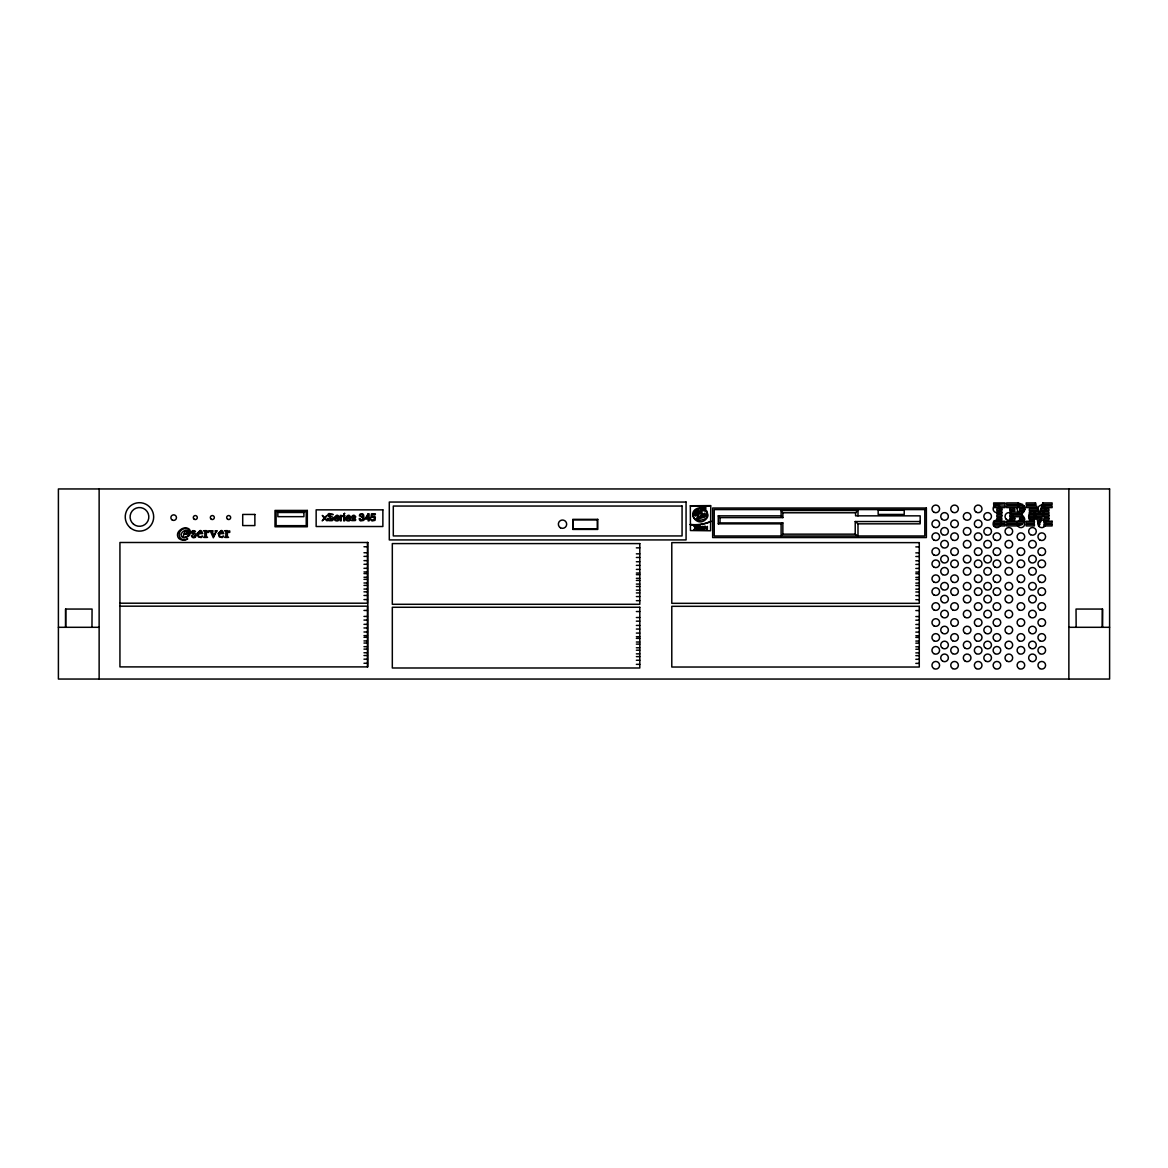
<?xml version="1.0" encoding="UTF-8"?>
<svg xmlns="http://www.w3.org/2000/svg" width="1168" height="1168" viewBox="0 0 1168 1168"><rect width="100%" height="100%" fill="white"/><g stroke="black" fill="none" stroke-linecap="round" stroke-linejoin="round"><path stroke-width="1.5" d="M690.624 506.124L710.451 505.846M696.873 513.234L696.172 515.249L695.792 512.329C697.88 511.131 698.216 518.11 696.887 513.234M782.852 534.156L781.115 535.981L781.115 523.833L782.852 522.914L782.852 534.156L855.224 534.156L857.998 535.981L857.998 523.833L855.224 521.541L855.224 534.156M857.998 510.533L781.115 510.533L782.852 512.781L855.575 512.781L857.998 510.533L857.998 515.847M718.276 515.847L720.014 517.614L782.852 517.614L781.115 515.847L718.276 515.847L718.276 523.833L720.014 522.914L782.852 522.914M355.627 516.942C350.648 515.249 353.802 517.468 355.744 519.643A1.504 1.504 0 0 1 355.174 520.563C348.035 520.811 352.532 519.994 354.692 518.884C348.225 518.928 353.86 512.212 355.627 516.913M855.224 521.541L920.18 521.541M718.276 523.833L781.115 523.833M857.998 523.833L920.18 523.833L920.18 515.847L855.575 515.847L855.575 512.781M363.978 546.755L367.424 546.755M915.829 546.887L919.274 546.887M636.37 547.85L639.801 547.85M363.978 552.741L367.424 552.741M915.829 552.873L919.274 552.873M636.37 553.836L639.801 553.836M363.978 556.377L367.424 556.377M915.829 556.508L919.274 556.508M636.37 557.472L639.801 557.472M363.978 560.64L367.424 560.64M915.829 560.771L919.274 560.771M636.37 561.735L639.801 561.735M363.978 564.29L367.424 564.29M915.829 564.421L919.274 564.421M636.37 565.37L639.801 565.37M363.978 568.305L367.424 568.305M915.829 568.436L919.274 568.436M636.37 569.4L639.801 569.4M363.978 571.94L367.424 571.94M915.829 572.072L919.274 572.072M636.37 573.035L639.801 573.035M363.978 573.605L367.424 573.605M915.829 573.722L919.274 573.722M636.37 574.685L639.801 574.685M363.978 577.24L367.424 577.24M915.829 577.372L919.274 577.372M636.37 578.335L639.801 578.335M363.978 579.343L367.424 579.343M915.829 579.474L919.274 579.474M636.37 580.438L639.801 580.438M363.978 582.978L367.424 582.978M915.829 583.109L919.274 583.109M636.37 584.073L639.801 584.073M363.978 585.416L367.424 585.416M915.829 585.548L919.274 585.548M636.37 586.511L639.801 586.511M363.978 589.066L367.424 589.066M915.829 589.183L919.274 589.183M636.37 590.147L639.801 590.147M363.978 591.84L367.424 591.84M915.829 591.972L919.274 591.972M636.37 592.921L639.801 592.921M363.978 595.476L367.424 595.476M915.829 595.607L919.274 595.607M636.37 596.571L639.801 596.571M363.978 599.564L367.424 599.564M915.829 599.695L919.274 599.695M636.37 600.659L639.801 600.659M119.939 603.199L367.424 603.199L367.424 542.492M119.939 606.177L367.424 606.177L367.424 666.899M1102.431 609.054L1102.431 627.304L1102.534 609.054L1076.035 609.054L1076.151 627.304M363.978 610.455L367.424 610.455M915.829 610.572L919.274 610.572M636.37 611.536L639.801 611.536M363.978 616.427L367.424 616.427M915.829 616.558L919.274 616.558M636.37 617.522L639.801 617.522M363.978 620.077L367.424 620.077M915.829 620.193L919.274 620.193M636.37 621.157L639.801 621.157M363.978 624.34L367.424 624.34M915.829 624.471L919.274 624.471M636.37 625.435L639.801 625.435M58.4 627.304L99.134 627.304M1068.866 627.304L1109.6 627.304M363.978 627.975L367.424 627.975M915.829 628.107L919.274 628.107M636.37 629.07L639.801 629.07M363.978 631.99L367.424 631.99M915.829 632.122L919.274 632.122M636.37 633.085L639.801 633.085M363.978 635.64L367.424 635.64M915.829 635.757L919.274 635.757M636.37 636.721L639.801 636.721M363.978 637.29L367.424 637.29M915.829 637.421L919.274 637.421M636.37 638.385L639.801 638.385M363.978 640.925L367.424 640.925M915.829 641.057L919.274 641.057M636.37 642.02L639.801 642.02M363.978 643.042L367.424 643.042M915.829 643.159L919.274 643.159M636.37 644.123L639.801 644.123M363.978 646.678L367.424 646.678M915.829 646.809L919.274 646.809M636.37 647.773L639.801 647.773M363.978 649.116L367.424 649.116M915.829 649.247L919.274 649.247M636.37 650.196L639.801 650.196M363.978 652.751L367.424 652.751M915.829 652.883L919.274 652.883M636.37 653.846L639.801 653.846M363.978 655.525L367.424 655.525M915.829 655.657L919.274 655.657M636.37 656.62L639.801 656.62M363.978 659.175L367.424 659.175M915.829 659.292L919.274 659.292M636.37 660.256L639.801 660.256M363.978 663.263L367.424 663.263M915.829 663.38L919.274 663.38M636.37 664.344L639.801 664.344M1068.866 488.954L1068.866 679.046M782.852 512.781L782.852 517.614M781.115 510.533L781.115 515.847M720.014 517.614L720.014 522.914M99.134 488.954L99.134 679.046M91.965 627.304L92.068 609.054L65.569 609.054L65.569 627.304M65.685 609.054L65.685 627.304M1034.381 513.117A3.825 3.825 0 0 1 1035.403 518.884A3.825 3.825 0 0 1 1029.548 518.884A3.825 3.825 0 0 1 1030.556 513.117M1045.462 522.841A3.825 3.825 0 0 1 1041.097 527.6A3.825 3.825 0 0 1 1038.629 521.643A3.825 3.825 0 0 1 1045.068 521.921M1045.462 507.905A3.825 3.825 0 0 1 1042.747 512.591M1039.856 512.197A3.825 3.825 0 0 1 1038.732 506.562A3.825 3.825 0 0 1 1044.469 506.182M1018.204 521.132A3.825 3.825 0 0 1 1024.38 522.213A3.825 3.825 0 0 1 1021.241 527.644A3.825 3.825 0 0 1 1017.226 522.841M1018.204 506.182A3.825 3.825 0 0 1 1024.219 506.985A3.825 3.825 0 0 1 1021.898 512.591M1019.007 512.197A3.825 3.825 0 0 1 1017.226 507.905M1000.626 522.841A3.825 3.825 0 0 1 996.596 527.644A3.825 3.825 0 0 1 993.472 522.213A3.825 3.825 0 0 1 999.633 521.132M1000.626 507.905A3.825 3.825 0 0 1 998.844 512.197M996.932 512.708A3.825 3.825 0 0 1 993.399 507.423A3.825 3.825 0 0 1 999.633 506.182M710.976 521.22A38.442 38.442 0 0 1 690.215 524.388M710.976 521.527A38.442 38.442 0 0 1 690.215 524.68M361.233 516.694C364.577 517.249 362.153 522.651 360.197 518.592L359.248 518.592L359.408 519.643A2.132 2.132 0 0 0 360.678 520.899L363.569 520.432A2.029 2.029 0 0 0 364.241 519.264C363.204 517.263 365.073 512.372 360.372 513.949A2.044 2.044 0 0 0 359.569 514.971L359.423 515.979L360.343 515.979C360.562 512.27 365.438 516.767 361.233 516.694M698.887 511.832L698.508 514.957L698.114 511.92C694.945 511.613 701.428 509.379 698.887 511.832M703.136 509.233L703.136 510.635A5.314 5.314 0 0 1 705.779 511.599L706.348 512.095A3.986 3.986 0 0 1 707.428 514.621L707.224 516.022A5.679 5.679 0 0 1 704.333 519.322L699.442 520.519L694.829 518.826A5.066 5.066 0 0 1 693.456 517.001C691.836 510.854 700.771 506.912 705.662 509.336L705.91 507.627L704.508 507.321A11.987 11.987 0 0 0 698.858 507.934C685.382 511.234 697.106 528.608 706.173 519.03A6.176 6.176 0 0 0 707.939 515.701L707.093 511.453A5.008 5.008 0 0 0 705.238 509.861L703.136 509.233M1009.794 509.233L1009.794 510.65L1014.817 510.65L1014.817 509.044L1009.794 509.233M1034.381 512.372L1034.381 513.716L1029.344 513.716L1029.344 512.11L1038.673 512.11L1039.155 513.482L1039.637 512.095L1048.937 512.095L1048.937 513.716L1043.915 513.716L1043.915 512.402L1043.433 513.716L1034.863 513.716L1034.381 512.372M339.216 517.993L335.274 518.402C335.041 522.403 340.238 517.512 338.647 520.242A2.175 2.175 0 0 1 337.64 520.899C330.194 521.687 337.683 510.124 339.216 517.993M350.663 517.993L346.721 518.402C346.487 522.403 351.685 517.512 350.093 520.242A2.175 2.175 0 0 1 349.086 520.899C341.64 521.687 349.13 510.124 350.663 517.993M701.764 509.525C703.151 519.775 698.508 509.671 701.764 509.525M1005.035 503.904L993.661 504.532L993.661 502.926L1005.035 502.926L1005.035 503.904M702.552 515.249C703.443 521.074 700.187 515.292 702.552 515.249M695.559 513.643C696.201 519.468 693.325 513.029 695.559 513.643M704.552 513.394C705.56 521.877 700.669 514.957 704.552 513.394M697.865 516.694C698.727 522.49 695.427 516.825 697.865 516.694M701.559 527.834C702.844 532.389 704.421 524.476 701.559 527.834M201.217 532.287L201.144 533.221L198.925 533.221L199.611 530.987L201.217 532.287M222.227 532.287L222.168 533.221L219.949 533.221L220.635 530.987L222.227 532.287M206.415 533.061L206.327 537.09C211.101 537.572 200.137 537.587 204.838 537.09L204.838 531.177L203.597 530.739L206.327 530.622C204.867 534.229 209.627 528.126 208.722 532.374C207.13 533.207 207.262 529.6 206.415 533.061M227.439 533.061L227.337 537.09C232.111 537.572 221.161 537.587 225.847 537.09L225.847 531.177L224.621 530.739L227.337 530.622C225.891 534.229 230.636 528.126 229.731 532.374C228.14 533.207 228.286 529.6 227.439 533.061M700.844 527.702C703.194 534.652 705.764 522.505 700.844 527.702M196.02 535.382L195.874 536.316A2.292 2.292 0 0 1 195.114 537.368C191.318 539.558 190.15 532.36 193.246 537.207C198.735 536.273 191.873 534.856 191.523 532.608A2.059 2.059 0 0 1 192.749 530.666C196.443 530.272 196.341 533.294 192.983 531.002C190.077 533.484 196.72 532.52 196.02 535.382M197.275 533.382L198.137 536.711L201.1 537.587A2.526 2.526 0 0 0 202.429 536.346C203.889 534.652 196.866 540.171 198.925 533.615L202.794 533.615L201.568 530.987A2.292 2.292 0 0 0 200.181 530.52L197.275 533.382M218.299 533.382L219.146 536.711L222.11 537.587A2.526 2.526 0 0 0 223.438 536.346C224.898 534.652 217.876 540.171 219.949 533.615L223.803 533.615L222.592 530.987A2.292 2.292 0 0 0 221.19 530.52L218.299 533.382M374.709 518.563L373.439 520.14L370.782 519.424A2.102 2.102 0 0 0 371.147 520.183A2.248 2.248 0 0 0 372.212 520.928L375.001 520.359L375.337 517.132A2.19 2.19 0 0 0 374.271 516.285L371.877 516.592L372.169 514.65L375.322 514.65L375.322 513.803L371.482 513.803L370.898 517.628L373.453 516.986L374.709 518.563M333.435 518.694L332.238 520.694L328.865 520.665A2.292 2.292 0 0 1 327.858 519.526L327.624 518.402C341.392 522.987 323.609 516.066 328.996 513.526C341.625 516.066 321.258 512.708 332.208 516.942A1.664 1.664 0 0 1 333.274 517.891L333.435 518.694M705.472 514.854L705.472 514.854M703.457 515.745L703.355 516.84L703.457 515.745M698.931 517.278C698.858 521.03 695.719 512.942 698.96 516.621C701.574 514.723 699.705 522.125 698.931 517.278M704.786 514.811C705.662 519.599 707.107 512.168 704.786 514.811M181.274 534.024L181.171 534.827A2.847 2.847 0 0 0 181.697 536.492L182.106 536.973A3.095 3.095 0 0 0 183.77 537.835L186.88 537.105A5.125 5.125 0 0 0 189.479 529.352A6.249 6.249 0 0 0 182.996 528.301A11.169 11.169 0 0 0 178.762 531.367A5.417 5.417 0 0 0 178.762 538.404A7.066 7.066 0 0 0 181.916 539.937A8.001 8.001 0 0 0 187.683 538.944L187.581 538.755A6.964 6.964 0 0 1 181.887 539.368A5.46 5.46 0 0 1 179.624 532.36A6.512 6.512 0 0 1 187.946 529.002A3.679 3.679 0 0 1 189.537 532.535A7.402 7.402 0 0 1 187.333 536.214L184.544 537.484L183.186 536.521L183.653 534.55L187.245 534.053L188.69 532.185C187.464 528.505 181.931 531.06 181.274 534.024M341.275 517.161L341.173 520.855L340.268 520.855L340.268 515.424L341.144 515.424C341.509 515.979 344.268 514.986 341.275 517.161M699.909 512.183L699.909 512.183M699.238 512.066C700.026 516.986 701.574 510.022 699.238 512.066M187.084 531.601L185.887 533.791L183.756 534.141L185.332 530.914L187.084 531.601M1024.745 509.044L1024.453 510.547L1019.606 510.65L1019.606 509.044L1024.745 509.044M335.42 516.957L338.253 517.643L337.406 516.154L335.42 516.957M346.867 516.957L349.699 517.643L348.852 516.154L346.867 516.957M690.332 505.773L690.434 530.535L710.538 530.768L710.772 505.613L690.332 505.773M700.902 516.314C702.348 519.848 699.136 517.979 700.654 515.322L701.545 515.409L700.902 516.314M1042.776 502.926L1042.265 504.532L1052.105 504.532L1052.105 502.926L1042.776 502.926M1041.71 505.992L1041.184 507.598L1052.105 507.613L1052.105 505.992L1041.71 505.992M1024.613 521.264L1023.971 522.884L1006.612 522.884L1006.612 521.278L1024.613 521.264M1040.659 509.044L1040.119 510.65L1048.937 510.65L1048.922 509.029L1040.659 509.044M1041.856 518.212L1041.301 519.833L1036.98 519.818L1036.425 518.227L1041.856 518.212M1040.776 521.264L1040.235 522.884L1038.075 522.884L1037.52 521.264L1040.776 521.264M1039.695 524.33L1039.155 525.921L1038.571 524.33L1039.695 524.33M1042.936 515.161L1042.352 516.767L1035.899 516.767L1035.33 515.161L1042.936 515.161M216.036 531.177L214.065 535.776L212.065 531.177C216.43 530.739 206.59 530.579 210.386 531.177L213.335 537.791L216.43 531.177C219.861 530.652 212.109 530.798 216.036 531.177M696.405 526.023L695.632 527.352L693.938 526.023L695.15 527.892L693.938 529.849L695.632 528.52L697.325 529.849L696.113 527.892L697.325 526.023L696.405 526.023M694.931 512.533L695.267 513.19L694.931 512.533M324.646 518.753L322.193 520.855L324.091 518.066L322.28 515.424L324.689 517.38L327.055 515.424L325.23 518.052L327.171 520.855L324.646 518.753M702.056 514.168L702.289 514.986L702.114 514.139M1023.562 512.11L1022.131 513.716L1009.794 513.716L1009.794 512.11L1023.562 512.11M368.139 515L365.847 518.242L368.139 518.242L368.139 515M368.124 513.803L364.971 519.074L368.139 519.074L368.139 520.855L369.073 520.855L370.095 518.242L369.073 518.242L369.073 513.803L368.124 513.803M1022.526 524.344L1017.795 525.921L1006.612 525.921L1006.612 524.33L1022.526 524.33M1052.105 521.264L1043.915 521.278L1043.915 522.884L1052.105 522.884L1052.105 521.264M999.823 519.818L996.83 519.833L996.83 518.227L1001.852 518.227L1001.852 519.818L999.823 519.818M1037.14 507.598L1026.176 507.613L1026.176 505.992L1036.6 505.992L1037.14 507.598M1001.852 512.095L996.83 512.11L996.83 513.716L1001.852 513.716L1001.852 512.095M1109.6 488.954L58.4 488.954L58.4 679.046L1109.6 679.046L1109.6 488.954M686.069 502.05L389.294 502.05L389.294 539.923L686.069 539.923L686.069 502.05M1018.073 502.926L1006.612 502.926L1006.612 504.547L1022.905 504.532L1018.073 502.926M1035.52 502.926L1026.176 502.926L1026.176 504.532L1036.06 504.532L1035.52 502.926M682.068 506.051L393.295 506.051L393.295 535.937L682.068 535.937L682.068 506.051M1005.035 505.992L993.661 505.992L993.661 507.598L1005.035 507.613L1005.035 505.992M1024.146 505.992L1006.612 505.992L1006.612 507.598L1024.643 507.598L1024.146 505.992M926.37 508.022L712.655 508.022L712.655 537.557L926.37 537.557L926.37 508.022M1001.852 509.044L996.83 509.044L996.83 510.65L1001.852 510.65L1001.852 509.044M1037.622 509.044L1029.344 509.044L1029.344 510.65L1038.162 510.65L1037.622 509.044M924.808 509.584L714.232 509.584L714.232 535.981L924.808 535.981L924.808 509.584M382.87 509.847L316.148 509.847L316.148 526.52L382.87 526.52L382.87 509.847M904.222 510.27L878.161 510.27L878.161 514.446L904.222 514.446L904.222 510.27M307.33 510.431L275.006 510.431L275.006 526.768L307.33 526.768L307.33 510.431M306.235 511.526L276.101 511.526L276.101 525.673L306.235 525.673L306.235 511.526M303.914 512.489L277.853 512.489L277.853 516.665L303.914 516.665L303.914 512.489M344.633 513.38L343.713 514.416L344.633 513.38M254.872 514.446L242.71 514.446L242.71 525.571L254.872 525.571L254.872 514.446M1001.852 515.161L996.83 515.161L996.83 516.767L1001.852 516.767L1001.852 515.161M1022.307 515.161L1009.794 515.161L1009.794 516.767L1023.737 516.767L1022.307 515.161M1034.381 515.161L1029.344 515.161L1029.344 516.767L1034.381 516.767L1034.381 515.161M1048.937 515.161L1043.915 515.161L1043.915 516.767L1048.937 516.767L1048.937 515.161M344.633 515.424L343.713 515.424L343.713 520.855L344.633 520.855L344.633 515.424M1014.817 518.227L1009.794 518.227L1009.794 519.833L1014.817 519.833L1014.817 518.227M1024.438 518.227L1019.606 518.227L1019.606 519.833L1024.759 519.833L1024.438 518.227M1034.381 518.227L1029.344 518.227L1029.344 519.833L1034.381 519.833L1034.381 518.227M1048.937 518.227L1043.915 518.227L1043.915 519.818L1048.937 519.833L1048.937 518.227M597.768 519.351L572.758 519.351L572.758 529.425L597.768 529.425L597.768 519.351M597.271 519.862L573.254 519.862L573.254 528.929L597.271 528.929L597.271 519.862M1000.918 521.264L993.661 521.264L993.661 522.87L1005.035 522.87L1005.035 521.278L1000.918 521.264M1034.381 521.264L1026.176 521.264L1026.176 522.884L1034.381 522.884L1034.381 521.264M1005.035 524.33L993.661 524.33L993.661 525.921L1005.035 525.921L1005.035 524.33M1034.381 524.33L1026.176 524.33L1026.176 525.921L1034.381 525.921L1034.381 524.33M1052.105 524.33L1043.915 524.33L1043.915 525.921L1052.105 525.921L1052.105 524.33M700.42 526.374L697.895 526.374L697.895 529.849L700.508 529.849L698.595 529.206L698.595 528.301L700.26 528.301L698.595 526.972L700.42 526.374M705.238 526.374L704.494 526.374L704.494 529.849L705.195 527.454L707.355 529.849L707.355 526.374L706.655 528.754L705.238 526.374M367.832 542.492L119.939 542.492L119.939 666.899L367.832 666.899L367.832 542.492M919.274 542.624L671.79 542.624L671.79 603.33L919.274 603.33L919.274 542.624M639.801 543.587L392.317 543.587L392.317 604.294L639.801 604.294L639.801 543.587M919.274 606.309L671.79 606.309L671.79 667.03L919.274 667.03L919.274 606.309M639.801 607.272L392.317 607.272L392.317 667.994L639.801 667.994L639.801 607.272M560.436 527.79A4.176 4.176 0 0 0 566.684 524.169A4.176 4.176 0 0 0 560.436 520.563A4.176 4.176 0 0 0 560.436 527.79M965.235 633.363A3.825 3.825 0 0 0 970.958 630.063A3.825 3.825 0 0 0 965.235 626.749A3.825 3.825 0 0 0 965.235 633.363M965.235 648.313A3.825 3.825 0 0 0 970.958 644.999A3.825 3.825 0 0 0 965.235 641.685A3.825 3.825 0 0 0 965.235 648.313M965.235 661.176A3.825 3.825 0 0 0 970.958 657.861A3.825 3.825 0 0 0 965.235 654.547A3.825 3.825 0 0 0 965.235 661.176M965.235 617.39A3.825 3.825 0 0 0 970.958 614.076A3.825 3.825 0 0 0 965.235 610.762A3.825 3.825 0 0 0 965.235 617.39M965.235 589.577A3.825 3.825 0 0 0 970.958 586.278A3.825 3.825 0 0 0 965.235 582.963A3.825 3.825 0 0 0 965.235 589.577M965.235 602.44A3.825 3.825 0 0 0 970.958 599.126A3.825 3.825 0 0 0 965.235 595.826A3.825 3.825 0 0 0 965.235 602.44M965.235 574.641A3.825 3.825 0 0 0 970.958 571.327A3.825 3.825 0 0 0 965.235 568.013A3.825 3.825 0 0 0 965.235 574.641M965.235 547.529A3.825 3.825 0 0 0 970.958 544.23A3.825 3.825 0 0 0 965.235 540.915A3.825 3.825 0 0 0 965.235 547.529M965.235 562.48A3.825 3.825 0 0 0 970.958 559.165A3.825 3.825 0 0 0 965.235 555.851A3.825 3.825 0 0 0 965.235 562.48M965.235 534.681A3.825 3.825 0 0 0 970.958 531.367A3.825 3.825 0 0 0 965.235 528.053A3.825 3.825 0 0 0 965.235 534.681M964.432 519.132A3.825 3.825 0 0 0 970.827 517.409A3.825 3.825 0 0 0 966.155 512.737A3.825 3.825 0 0 0 964.432 519.132M985.734 633.363A3.825 3.825 0 0 0 991.471 630.063A3.825 3.825 0 0 0 985.734 626.749A3.825 3.825 0 0 0 985.734 633.363M985.734 648.313A3.825 3.825 0 0 0 991.471 644.999A3.825 3.825 0 0 0 985.734 641.685A3.825 3.825 0 0 0 985.734 648.313M985.734 661.176A3.825 3.825 0 0 0 991.471 657.861A3.825 3.825 0 0 0 985.734 654.547A3.825 3.825 0 0 0 985.734 661.176M985.734 617.39A3.825 3.825 0 0 0 991.471 614.076A3.825 3.825 0 0 0 985.734 610.762A3.825 3.825 0 0 0 985.734 617.39M985.734 589.577A3.825 3.825 0 0 0 991.471 586.278A3.825 3.825 0 0 0 985.734 582.963A3.825 3.825 0 0 0 985.734 589.577M985.734 602.44A3.825 3.825 0 0 0 991.471 599.126A3.825 3.825 0 0 0 985.734 595.826A3.825 3.825 0 0 0 985.734 602.44M985.734 574.641A3.825 3.825 0 0 0 991.471 571.327A3.825 3.825 0 0 0 985.734 568.013A3.825 3.825 0 0 0 985.734 574.641M985.734 547.529A3.825 3.825 0 0 0 991.471 544.23A3.825 3.825 0 0 0 985.734 540.915A3.825 3.825 0 0 0 985.734 547.529M985.734 562.48A3.825 3.825 0 0 0 991.471 559.165A3.825 3.825 0 0 0 985.734 555.851A3.825 3.825 0 0 0 985.734 562.48M985.734 534.681A3.825 3.825 0 0 0 991.471 531.367A3.825 3.825 0 0 0 985.734 528.053A3.825 3.825 0 0 0 985.734 534.681M984.945 519.132A3.825 3.825 0 0 0 991.34 517.409A3.825 3.825 0 0 0 986.653 512.737A3.825 3.825 0 0 0 984.945 519.132M1006.933 633.363A3.825 3.825 0 0 0 1012.671 630.063A3.825 3.825 0 0 0 1006.933 626.749A3.825 3.825 0 0 0 1006.933 633.363M1006.933 648.313A3.825 3.825 0 0 0 1012.671 644.999A3.825 3.825 0 0 0 1006.933 641.685A3.825 3.825 0 0 0 1006.933 648.313M1006.933 661.176A3.825 3.825 0 0 0 1012.671 657.861A3.825 3.825 0 0 0 1006.933 654.547A3.825 3.825 0 0 0 1006.933 661.176M1006.933 617.39A3.825 3.825 0 0 0 1012.671 614.076A3.825 3.825 0 0 0 1006.933 610.762A3.825 3.825 0 0 0 1006.933 617.39M1006.933 589.577A3.825 3.825 0 0 0 1012.671 586.278A3.825 3.825 0 0 0 1006.933 582.963A3.825 3.825 0 0 0 1006.933 589.577M1006.933 602.44A3.825 3.825 0 0 0 1012.671 599.126A3.825 3.825 0 0 0 1006.933 595.826A3.825 3.825 0 0 0 1006.933 602.44M1006.933 574.641A3.825 3.825 0 0 0 1012.671 571.327A3.825 3.825 0 0 0 1006.933 568.013A3.825 3.825 0 0 0 1006.933 574.641M1006.933 547.529A3.825 3.825 0 0 0 1012.671 544.23A3.825 3.825 0 0 0 1006.933 540.915A3.825 3.825 0 0 0 1006.933 547.529M1006.933 562.48A3.825 3.825 0 0 0 1012.671 559.165A3.825 3.825 0 0 0 1006.933 555.851A3.825 3.825 0 0 0 1006.933 562.48M1006.933 534.681A3.825 3.825 0 0 0 1012.671 531.367A3.825 3.825 0 0 0 1006.933 528.053A3.825 3.825 0 0 0 1006.933 534.681M1006.144 519.132A3.825 3.825 0 0 0 1012.539 517.409A3.825 3.825 0 0 0 1007.853 512.737A3.825 3.825 0 0 0 1006.144 519.132M133.502 524.169A9.388 9.388 0 0 0 148.716 518.446A9.388 9.388 0 0 0 136.16 508.138A9.388 9.388 0 0 0 133.502 524.169M130.436 527.907A14.22 14.22 0 0 0 153.49 519.234A14.22 14.22 0 0 0 134.451 503.598A14.22 14.22 0 0 0 130.436 527.907M952.635 625.829A3.825 3.825 0 0 0 958.359 622.529A3.825 3.825 0 0 0 952.635 619.215A3.825 3.825 0 0 0 952.635 625.829M952.635 668.578A3.825 3.825 0 0 0 958.359 665.264A3.825 3.825 0 0 0 952.635 661.964A3.825 3.825 0 0 0 952.635 668.578M952.635 640.779A3.825 3.825 0 0 0 958.359 637.465A3.825 3.825 0 0 0 952.635 634.151A3.825 3.825 0 0 0 952.635 640.779M952.635 653.642A3.825 3.825 0 0 0 958.359 650.328A3.825 3.825 0 0 0 952.635 647.014A3.825 3.825 0 0 0 952.635 653.642M952.635 609.857A3.825 3.825 0 0 0 958.359 606.542A3.825 3.825 0 0 0 952.635 603.228A3.825 3.825 0 0 0 952.635 609.857M952.635 582.044A3.825 3.825 0 0 0 958.359 578.744A3.825 3.825 0 0 0 952.635 575.43A3.825 3.825 0 0 0 952.635 582.044M952.635 594.906A3.825 3.825 0 0 0 958.359 591.592A3.825 3.825 0 0 0 952.635 588.292A3.825 3.825 0 0 0 952.635 594.906M952.635 567.108A3.825 3.825 0 0 0 958.359 563.794A3.825 3.825 0 0 0 952.635 560.494A3.825 3.825 0 0 0 952.635 567.108M952.635 539.996A3.825 3.825 0 0 0 958.359 536.696A3.825 3.825 0 0 0 952.635 533.382A3.825 3.825 0 0 0 952.635 539.996M952.635 554.946A3.825 3.825 0 0 0 958.359 551.632A3.825 3.825 0 0 0 952.635 548.318A3.825 3.825 0 0 0 952.635 554.946M952.635 527.148A3.825 3.825 0 0 0 958.359 523.833A3.825 3.825 0 0 0 952.635 520.519A3.825 3.825 0 0 0 952.635 527.148M952.635 512.197A3.825 3.825 0 0 0 958.359 508.898A3.825 3.825 0 0 0 952.635 505.583A3.825 3.825 0 0 0 952.635 512.197M1030.556 633.363A3.825 3.825 0 0 0 1036.293 630.063A3.825 3.825 0 0 0 1030.556 626.749A3.825 3.825 0 0 0 1030.556 633.363M1030.556 648.313A3.825 3.825 0 0 0 1036.293 644.999A3.825 3.825 0 0 0 1030.556 641.685A3.825 3.825 0 0 0 1030.556 648.313M1030.556 661.176A3.825 3.825 0 0 0 1036.293 657.861A3.825 3.825 0 0 0 1030.556 654.547A3.825 3.825 0 0 0 1030.556 661.176M1030.556 617.39A3.825 3.825 0 0 0 1036.293 614.076A3.825 3.825 0 0 0 1030.556 610.762A3.825 3.825 0 0 0 1030.556 617.39M1030.556 589.577A3.825 3.825 0 0 0 1036.293 586.278A3.825 3.825 0 0 0 1030.556 582.963A3.825 3.825 0 0 0 1030.556 589.577M1030.556 602.44A3.825 3.825 0 0 0 1036.293 599.126A3.825 3.825 0 0 0 1030.556 595.826A3.825 3.825 0 0 0 1030.556 602.44M1030.556 574.641A3.825 3.825 0 0 0 1036.293 571.327A3.825 3.825 0 0 0 1030.556 568.013A3.825 3.825 0 0 0 1030.556 574.641M1030.556 547.529A3.825 3.825 0 0 0 1036.293 544.23A3.825 3.825 0 0 0 1030.556 540.915A3.825 3.825 0 0 0 1030.556 547.529M1030.556 562.48A3.825 3.825 0 0 0 1036.293 559.165A3.825 3.825 0 0 0 1030.556 555.851A3.825 3.825 0 0 0 1030.556 562.48M1030.556 534.681A3.825 3.825 0 0 0 1036.293 531.367A3.825 3.825 0 0 0 1030.556 528.053A3.825 3.825 0 0 0 1030.556 534.681M1039.856 625.829A3.825 3.825 0 0 0 1045.594 622.529A3.825 3.825 0 0 0 1039.856 619.215A3.825 3.825 0 0 0 1039.856 625.829M1039.856 668.578A3.825 3.825 0 0 0 1045.594 665.264A3.825 3.825 0 0 0 1039.856 661.964A3.825 3.825 0 0 0 1039.856 668.578M1039.856 640.779A3.825 3.825 0 0 0 1045.594 637.465A3.825 3.825 0 0 0 1039.856 634.151A3.825 3.825 0 0 0 1039.856 640.779M1039.856 653.642A3.825 3.825 0 0 0 1045.594 650.328A3.825 3.825 0 0 0 1039.856 647.014A3.825 3.825 0 0 0 1039.856 653.642M1039.856 609.857A3.825 3.825 0 0 0 1045.594 606.542A3.825 3.825 0 0 0 1039.856 603.228A3.825 3.825 0 0 0 1039.856 609.857M1039.856 582.044A3.825 3.825 0 0 0 1045.594 578.744A3.825 3.825 0 0 0 1039.856 575.43A3.825 3.825 0 0 0 1039.856 582.044M1039.856 594.906A3.825 3.825 0 0 0 1045.594 591.592A3.825 3.825 0 0 0 1039.856 588.292A3.825 3.825 0 0 0 1039.856 594.906M1039.856 567.108A3.825 3.825 0 0 0 1045.594 563.794A3.825 3.825 0 0 0 1039.856 560.494A3.825 3.825 0 0 0 1039.856 567.108M1039.856 539.996A3.825 3.825 0 0 0 1045.594 536.696A3.825 3.825 0 0 0 1039.856 533.382A3.825 3.825 0 0 0 1039.856 539.996M1039.856 554.946A3.825 3.825 0 0 0 1045.594 551.632A3.825 3.825 0 0 0 1039.856 548.318A3.825 3.825 0 0 0 1039.856 554.946M942.634 633.363A3.825 3.825 0 0 0 948.372 630.063A3.825 3.825 0 0 0 942.634 626.749A3.825 3.825 0 0 0 942.634 633.363M942.634 648.313A3.825 3.825 0 0 0 948.372 644.999A3.825 3.825 0 0 0 942.634 641.685A3.825 3.825 0 0 0 942.634 648.313M942.634 661.176A3.825 3.825 0 0 0 948.372 657.861A3.825 3.825 0 0 0 942.634 654.547A3.825 3.825 0 0 0 942.634 661.176M942.634 617.39A3.825 3.825 0 0 0 948.372 614.076A3.825 3.825 0 0 0 942.634 610.762A3.825 3.825 0 0 0 942.634 617.39M942.634 589.577A3.825 3.825 0 0 0 948.372 586.278A3.825 3.825 0 0 0 942.634 582.963A3.825 3.825 0 0 0 942.634 589.577M942.634 602.44A3.825 3.825 0 0 0 948.372 599.126A3.825 3.825 0 0 0 942.634 595.826A3.825 3.825 0 0 0 942.634 602.44M942.634 574.641A3.825 3.825 0 0 0 948.372 571.327A3.825 3.825 0 0 0 942.634 568.013A3.825 3.825 0 0 0 942.634 574.641M942.634 547.529A3.825 3.825 0 0 0 948.372 544.23A3.825 3.825 0 0 0 942.634 540.915A3.825 3.825 0 0 0 942.634 547.529M942.634 562.48A3.825 3.825 0 0 0 948.372 559.165A3.825 3.825 0 0 0 942.634 555.851A3.825 3.825 0 0 0 942.634 562.48M942.634 534.681A3.825 3.825 0 0 0 948.372 531.367A3.825 3.825 0 0 0 942.634 528.053A3.825 3.825 0 0 0 942.634 534.681M941.846 519.132A3.825 3.825 0 0 0 948.241 517.409A3.825 3.825 0 0 0 943.569 512.737A3.825 3.825 0 0 0 941.846 519.132M1019.007 625.829A3.825 3.825 0 0 0 1024.73 622.529A3.825 3.825 0 0 0 1019.007 619.215A3.825 3.825 0 0 0 1019.007 625.829M1019.007 668.578A3.825 3.825 0 0 0 1024.73 665.264A3.825 3.825 0 0 0 1019.007 661.964A3.825 3.825 0 0 0 1019.007 668.578M1019.007 640.779A3.825 3.825 0 0 0 1024.73 637.465A3.825 3.825 0 0 0 1019.007 634.151A3.825 3.825 0 0 0 1019.007 640.779M1019.007 653.642A3.825 3.825 0 0 0 1024.73 650.328A3.825 3.825 0 0 0 1019.007 647.014A3.825 3.825 0 0 0 1019.007 653.642M1019.007 609.857A3.825 3.825 0 0 0 1024.73 606.542A3.825 3.825 0 0 0 1019.007 603.228A3.825 3.825 0 0 0 1019.007 609.857M1019.007 582.044A3.825 3.825 0 0 0 1024.73 578.744A3.825 3.825 0 0 0 1019.007 575.43A3.825 3.825 0 0 0 1019.007 582.044M1019.007 594.906A3.825 3.825 0 0 0 1024.73 591.592A3.825 3.825 0 0 0 1019.007 588.292A3.825 3.825 0 0 0 1019.007 594.906M1019.007 567.108A3.825 3.825 0 0 0 1024.73 563.794A3.825 3.825 0 0 0 1019.007 560.494A3.825 3.825 0 0 0 1019.007 567.108M1019.007 539.996A3.825 3.825 0 0 0 1024.73 536.696A3.825 3.825 0 0 0 1019.007 533.382A3.825 3.825 0 0 0 1019.007 539.996M1019.007 554.946A3.825 3.825 0 0 0 1024.73 551.632A3.825 3.825 0 0 0 1019.007 548.318A3.825 3.825 0 0 0 1019.007 554.946M172.28 520.037A2.774 2.774 0 0 0 176.456 517.628A2.774 2.774 0 0 0 172.28 515.219A2.774 2.774 0 0 0 172.28 520.037M995.019 625.829A3.825 3.825 0 0 0 1000.757 622.529A3.825 3.825 0 0 0 995.019 619.215A3.825 3.825 0 0 0 995.019 625.829M995.019 668.578A3.825 3.825 0 0 0 1000.757 665.264A3.825 3.825 0 0 0 995.019 661.964A3.825 3.825 0 0 0 995.019 668.578M995.019 640.779A3.825 3.825 0 0 0 1000.757 637.465A3.825 3.825 0 0 0 995.019 634.151A3.825 3.825 0 0 0 995.019 640.779M995.019 653.642A3.825 3.825 0 0 0 1000.757 650.328A3.825 3.825 0 0 0 995.019 647.014A3.825 3.825 0 0 0 995.019 653.642M995.019 609.857A3.825 3.825 0 0 0 1000.757 606.542A3.825 3.825 0 0 0 995.019 603.228A3.825 3.825 0 0 0 995.019 609.857M995.019 582.044A3.825 3.825 0 0 0 1000.757 578.744A3.825 3.825 0 0 0 995.019 575.43A3.825 3.825 0 0 0 995.019 582.044M995.019 594.906A3.825 3.825 0 0 0 1000.757 591.592A3.825 3.825 0 0 0 995.019 588.292A3.825 3.825 0 0 0 995.019 594.906M995.019 567.108A3.825 3.825 0 0 0 1000.757 563.794A3.825 3.825 0 0 0 995.019 560.494A3.825 3.825 0 0 0 995.019 567.108M995.019 539.996A3.825 3.825 0 0 0 1000.757 536.696A3.825 3.825 0 0 0 995.019 533.382A3.825 3.825 0 0 0 995.019 539.996M995.019 554.946A3.825 3.825 0 0 0 1000.757 551.632A3.825 3.825 0 0 0 995.019 548.318A3.825 3.825 0 0 0 995.019 554.946M933.86 625.829A3.825 3.825 0 0 0 939.598 622.529A3.825 3.825 0 0 0 933.86 619.215A3.825 3.825 0 0 0 933.86 625.829M933.86 668.578A3.825 3.825 0 0 0 939.598 665.264A3.825 3.825 0 0 0 933.86 661.964A3.825 3.825 0 0 0 933.86 668.578M933.86 640.779A3.825 3.825 0 0 0 939.598 637.465A3.825 3.825 0 0 0 933.86 634.151A3.825 3.825 0 0 0 933.86 640.779M933.86 653.642A3.825 3.825 0 0 0 939.598 650.328A3.825 3.825 0 0 0 933.86 647.014A3.825 3.825 0 0 0 933.86 653.642M933.86 609.857A3.825 3.825 0 0 0 939.598 606.542A3.825 3.825 0 0 0 933.86 603.228A3.825 3.825 0 0 0 933.86 609.857M933.86 582.044A3.825 3.825 0 0 0 939.598 578.744A3.825 3.825 0 0 0 933.86 575.43A3.825 3.825 0 0 0 933.86 582.044M933.86 594.906A3.825 3.825 0 0 0 939.598 591.592A3.825 3.825 0 0 0 933.86 588.292A3.825 3.825 0 0 0 933.86 594.906M933.86 567.108A3.825 3.825 0 0 0 939.598 563.794A3.825 3.825 0 0 0 933.86 560.494A3.825 3.825 0 0 0 933.86 567.108M933.86 539.996A3.825 3.825 0 0 0 939.598 536.696A3.825 3.825 0 0 0 933.86 533.382A3.825 3.825 0 0 0 933.86 539.996M933.86 554.946A3.825 3.825 0 0 0 939.598 551.632A3.825 3.825 0 0 0 933.86 548.318A3.825 3.825 0 0 0 933.86 554.946M933.86 527.148A3.825 3.825 0 0 0 939.598 523.833A3.825 3.825 0 0 0 933.86 520.519A3.825 3.825 0 0 0 933.86 527.148M933.86 512.197A3.825 3.825 0 0 0 939.598 508.898A3.825 3.825 0 0 0 933.86 505.583A3.825 3.825 0 0 0 933.86 512.197M211.335 519.278A2 2 0 0 0 214.328 517.555A2 2 0 0 0 211.335 515.818A2 2 0 0 0 211.335 519.278M194.297 519.278A2 2 0 0 0 197.304 517.555A2 2 0 0 0 194.297 515.818A2 2 0 0 0 194.297 519.278M976.258 625.829A3.825 3.825 0 0 0 981.996 622.529A3.825 3.825 0 0 0 976.258 619.215A3.825 3.825 0 0 0 976.258 625.829M976.258 668.578A3.825 3.825 0 0 0 981.996 665.264A3.825 3.825 0 0 0 976.258 661.964A3.825 3.825 0 0 0 976.258 668.578M976.258 640.779A3.825 3.825 0 0 0 981.996 637.465A3.825 3.825 0 0 0 976.258 634.151A3.825 3.825 0 0 0 976.258 640.779M976.258 653.642A3.825 3.825 0 0 0 981.996 650.328A3.825 3.825 0 0 0 976.258 647.014A3.825 3.825 0 0 0 976.258 653.642M976.258 609.857A3.825 3.825 0 0 0 981.996 606.542A3.825 3.825 0 0 0 976.258 603.228A3.825 3.825 0 0 0 976.258 609.857M976.258 582.044A3.825 3.825 0 0 0 981.996 578.744A3.825 3.825 0 0 0 976.258 575.43A3.825 3.825 0 0 0 976.258 582.044M976.258 594.906A3.825 3.825 0 0 0 981.996 591.592A3.825 3.825 0 0 0 976.258 588.292A3.825 3.825 0 0 0 976.258 594.906M976.258 567.108A3.825 3.825 0 0 0 981.996 563.794A3.825 3.825 0 0 0 976.258 560.494A3.825 3.825 0 0 0 976.258 567.108M976.258 539.996A3.825 3.825 0 0 0 981.996 536.696A3.825 3.825 0 0 0 976.258 533.382A3.825 3.825 0 0 0 976.258 539.996M976.258 554.946A3.825 3.825 0 0 0 981.996 551.632A3.825 3.825 0 0 0 976.258 548.318A3.825 3.825 0 0 0 976.258 554.946M976.258 527.148A3.825 3.825 0 0 0 981.996 523.833A3.825 3.825 0 0 0 976.258 520.519A3.825 3.825 0 0 0 976.258 527.148M976.258 512.197A3.825 3.825 0 0 0 981.996 508.898A3.825 3.825 0 0 0 976.258 505.583A3.825 3.825 0 0 0 976.258 512.197M227.658 519.278A2 2 0 0 0 230.665 517.555A2 2 0 0 0 227.658 515.818A2 2 0 0 0 227.658 519.278"/></g></svg>
